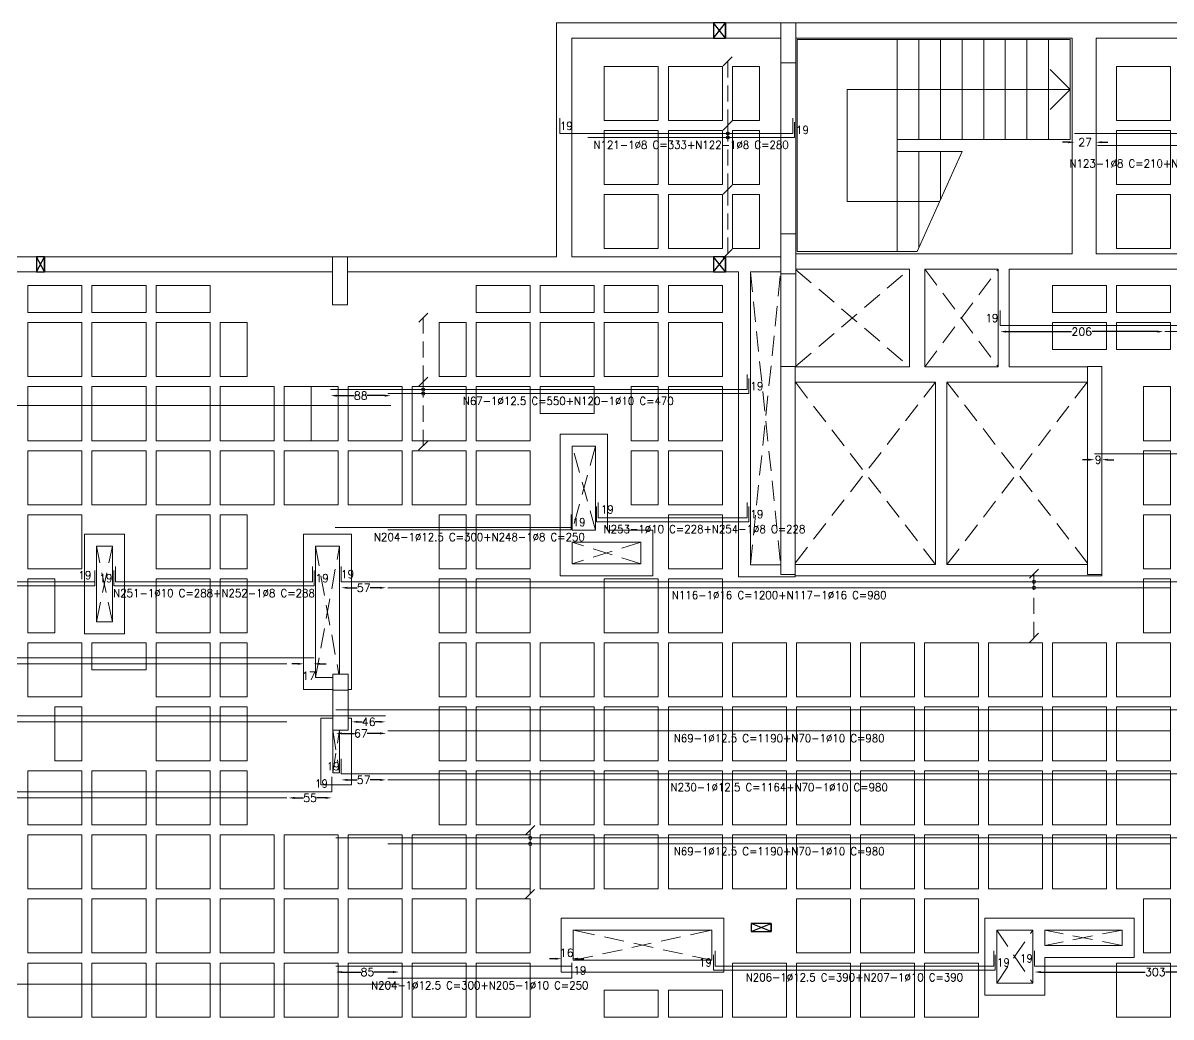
# Model space of a CAD drawing. Header units: millimetres. Extents: x -32 to 332, y -138 to 116.
# Drawn here: x 9.11 to 37.8, y 63.96 to 88.8 of the extents above; entities that cross this region are included whole.
import ezdxf
from ezdxf.enums import TextEntityAlignment as Align

# ---------------------------------------------------------------- set-up
doc = ezdxf.new("R2010")
doc.units = ezdxf.units.MM
doc.linetypes.add('TRAZO_HUECO', pattern=[0.75, 0.5, -0.25])
doc.layers.add('A-COT-01', color=9, linetype='Continuous')
doc.layers.add('FURAÇÃO', color=8, linetype='Continuous')
for name, color, linetype, lineweight in [('ARR_L_I_IG_LINHA', 2, 'Continuous', 0), ('ARR_L_I_IG_MARCA', 2, 'Continuous', 9), ('ARR_L_I_POSICAO', 4, 'Continuous', 9), ('ARR_LONG_INF', 6, 'Continuous', 15), ('ARR_LONG_INF_TXT', 1, 'Continuous', 9), ('LJ_NERV_RETI', 8, 'Continuous', 9), ('LJ_SIMB_ABER', 8, 'Continuous', 0), ('PILAR_CONCRETO', 8, 'Continuous', 0), ('VIG_FACES', 8, 'Continuous', 0)]:
    doc.layers.add(name, color=color, linetype=linetype, lineweight=lineweight)
doc.styles.add('CYPETXT_0.3_romans', font='romans.shx', dxfattribs={"height": 0.2})
doc.styles.add('CYPETXT_romans', font='romans.shx', dxfattribs={"height": 0.2})
doc.dimstyles.new('cype_arrow', dxfattribs={"dimtxt": 0.18, "dimasz": 0.15, "dimexe": 0.075, "dimexo": 0.075, "dimgap": 0, "dimtad": 0, "dimdec": 4, "dimzin": 0, "dimdsep": 46, "dimtxsty": 'CYPETXT_0.3_romans', "dimcen": 0.09, "dimadec": 0, "dimazin": 0, "dimtfac": 1, "dimtdec": 4, "dimtofl": 0, "dimtmove": 2, "dimatfit": 3, "dimfxl": 1, "dimtolj": 1, "dimtzin": 0, "dimarcsym": 0})

# ---------------------------------------------------------------- blocks, each defined once
blk = doc.blocks.new('Forma 2PvtoTipo')
at = {"layer": 'FURAÇÃO', "color": 8}
for points in [[(432.533, 89.5), (432.833, 89.5), (432.833, 89.88), (432.533, 89.88), (432.533, 89.5), (432.833, 89.88), (432.833, 89.5), (432.533, 89.88)], [(415.617, 83.659), (415.817, 83.659), (415.817, 84.039), (415.617, 84.039), (415.617, 83.659), (415.817, 84.039), (415.817, 83.659), (415.617, 84.039)], [(432.533, 83.659), (432.833, 83.659), (432.833, 84.039), (432.533, 84.039), (432.533, 83.659), (432.833, 84.039), (432.833, 83.659), (432.533, 84.039)], [(433.474, 67.18), (433.974, 67.18), (433.974, 67.38), (433.474, 67.38), (433.474, 67.18), (433.974, 67.38), (433.974, 67.18), (433.474, 67.38)]]:
    blk.add_lwpolyline(points, dxfattribs=at)
at = {"layer": 'LJ_NERV_RETI', "color": 8}
for points in [[(431.154, 87.443), (431.154, 88.793), (429.804, 88.793), (429.804, 87.443)], [(432.754, 87.443), (432.754, 88.793), (431.404, 88.793), (431.404, 87.443)], [(433.679, 87.443), (433.679, 88.793), (433.004, 88.793), (433.004, 87.443)], [(443.954, 87.443), (443.954, 88.793), (442.604, 88.793), (442.604, 87.443)], [(431.154, 85.843), (431.154, 87.193), (429.804, 87.193), (429.804, 85.843)], [(432.754, 85.843), (432.754, 87.193), (431.404, 87.193), (431.404, 85.843)], [(433.679, 85.843), (433.679, 87.193), (433.004, 87.193), (433.004, 85.843)], [(443.954, 85.843), (443.954, 87.193), (442.604, 87.193), (442.604, 85.843)], [(431.154, 84.243), (431.154, 85.593), (429.804, 85.593), (429.804, 84.243)], [(432.754, 84.243), (432.754, 85.593), (431.404, 85.593), (431.404, 84.243)], [(433.679, 84.243), (433.679, 85.593), (433.004, 85.593), (433.004, 84.243)], [(443.954, 84.243), (443.954, 85.593), (442.604, 85.593), (442.604, 84.243)], [(416.754, 82.643), (416.754, 83.318), (415.404, 83.318), (415.404, 82.643)], [(418.354, 82.643), (418.354, 83.318), (417.004, 83.318), (417.004, 82.643)], [(419.954, 82.643), (419.954, 83.318), (418.604, 83.318), (418.604, 82.643)], [(427.954, 82.643), (427.954, 83.318), (426.604, 83.318), (426.604, 82.643)], [(429.554, 82.643), (429.554, 83.318), (428.204, 83.318), (428.204, 82.643)], [(431.154, 82.643), (431.154, 83.318), (429.804, 83.318), (429.804, 82.643)], [(432.754, 82.643), (432.754, 83.318), (431.404, 83.318), (431.404, 82.643)], [(442.354, 82.643), (442.354, 83.318), (441.004, 83.318), (441.004, 82.643)], [(443.954, 82.643), (443.954, 83.318), (442.604, 83.318), (442.604, 82.643)], [(416.754, 81.043), (416.754, 82.393), (415.404, 82.393), (415.404, 81.043)], [(418.354, 81.043), (418.354, 82.393), (417.004, 82.393), (417.004, 81.043)], [(419.954, 81.043), (419.954, 82.393), (418.604, 82.393), (418.604, 81.043)], [(420.879, 81.043), (420.879, 82.393), (420.204, 82.393), (420.204, 81.043)], [(426.354, 81.043), (426.354, 82.393), (425.679, 82.393), (425.679, 81.043)], [(427.954, 81.043), (427.954, 82.393), (426.604, 82.393), (426.604, 81.043)], [(429.554, 81.043), (429.554, 82.393), (428.204, 82.393), (428.204, 81.043)], [(431.154, 81.043), (431.154, 82.393), (429.804, 82.393), (429.804, 81.043)], [(432.754, 81.043), (432.754, 82.393), (431.404, 82.393), (431.404, 81.043)], [(442.354, 81.718), (442.354, 82.393), (441.004, 82.393), (441.004, 81.718)], [(443.954, 81.718), (443.954, 82.393), (442.604, 82.393), (442.604, 81.718)], [(416.754, 79.443), (416.754, 80.793), (415.404, 80.793), (415.404, 79.443)], [(418.354, 79.443), (418.354, 80.793), (417.004, 80.793), (417.004, 79.443)], [(419.954, 79.443), (419.954, 80.793), (418.604, 80.793), (418.604, 79.443)], [(421.554, 79.443), (421.554, 80.793), (420.204, 80.793), (420.204, 79.443)], [(423.154, 79.443), (423.154, 80.793), (421.804, 80.793), (421.804, 79.443)], [(422.479, 79.443), (422.479, 80.793), (421.804, 80.793), (421.804, 79.443)], [(424.754, 79.443), (424.754, 80.793), (423.404, 80.793), (423.404, 79.443)], [(426.354, 79.443), (426.354, 80.793), (425.004, 80.793), (425.004, 79.443)], [(427.954, 79.443), (427.954, 80.793), (426.604, 80.793), (426.604, 79.443)], [(429.554, 80.118), (429.554, 80.793), (428.204, 80.793), (428.204, 80.118)], [(431.154, 79.443), (431.154, 80.793), (430.479, 80.793), (430.479, 79.443)], [(432.754, 79.443), (432.754, 80.793), (431.404, 80.793), (431.404, 79.443)], [(443.954, 79.443), (443.954, 80.793), (443.279, 80.793), (443.279, 79.443)], [(416.754, 77.843), (416.754, 79.193), (415.404, 79.193), (415.404, 77.843)], [(418.354, 77.843), (418.354, 79.193), (417.004, 79.193), (417.004, 77.843)], [(419.954, 77.843), (419.954, 79.193), (418.604, 79.193), (418.604, 77.843)], [(421.554, 77.843), (421.554, 79.193), (420.204, 79.193), (420.204, 77.843)], [(423.154, 77.843), (423.154, 79.193), (421.804, 79.193), (421.804, 77.843)], [(424.754, 77.843), (424.754, 79.193), (423.404, 79.193), (423.404, 77.843)], [(426.354, 77.843), (426.354, 79.193), (425.004, 79.193), (425.004, 77.843)], [(427.954, 77.843), (427.954, 79.193), (426.604, 79.193), (426.604, 77.843)], [(431.154, 77.843), (431.154, 79.193), (430.479, 79.193), (430.479, 77.843)], [(432.754, 77.843), (432.754, 79.193), (431.404, 79.193), (431.404, 77.843)], [(443.954, 77.843), (443.954, 79.193), (443.279, 79.193), (443.279, 77.843)], [(416.754, 76.243), (416.754, 77.593), (415.404, 77.593), (415.404, 76.243)], [(419.954, 76.243), (419.954, 77.593), (418.604, 77.593), (418.604, 76.243)], [(420.879, 76.243), (420.879, 77.593), (420.204, 77.593), (420.204, 76.243)], [(426.354, 76.243), (426.354, 77.593), (425.679, 77.593), (425.679, 76.243)], [(427.954, 76.243), (427.954, 77.593), (426.604, 77.593), (426.604, 76.243)], [(432.754, 76.243), (432.754, 77.593), (431.404, 77.593), (431.404, 76.243)], [(443.954, 76.243), (443.954, 77.593), (443.279, 77.593), (443.279, 76.243)], [(416.079, 74.643), (416.079, 75.993), (415.404, 75.993), (415.404, 74.643)], [(419.954, 74.643), (419.954, 75.993), (418.604, 75.993), (418.604, 74.643)], [(420.879, 74.643), (420.879, 75.993), (420.204, 75.993), (420.204, 74.643)], [(426.354, 74.643), (426.354, 75.993), (425.679, 75.993), (425.679, 74.643)], [(427.954, 74.643), (427.954, 75.993), (426.604, 75.993), (426.604, 74.643)], [(431.154, 74.643), (431.154, 75.993), (429.804, 75.993), (429.804, 74.643)], [(432.754, 74.643), (432.754, 75.993), (431.404, 75.993), (431.404, 74.643)], [(443.954, 74.643), (443.954, 75.993), (443.279, 75.993), (443.279, 74.643)], [(416.754, 73.043), (416.754, 74.393), (415.404, 74.393), (415.404, 73.043)], [(418.354, 73.718), (418.354, 74.393), (417.004, 74.393), (417.004, 73.718)], [(419.954, 73.043), (419.954, 74.393), (418.604, 74.393), (418.604, 73.043)], [(420.879, 73.043), (420.879, 74.393), (420.204, 74.393), (420.204, 73.043)], [(426.354, 73.043), (426.354, 74.393), (425.679, 74.393), (425.679, 73.043)], [(427.954, 73.043), (427.954, 74.393), (426.604, 74.393), (426.604, 73.043)], [(429.554, 73.043), (429.554, 74.393), (428.204, 74.393), (428.204, 73.043)], [(431.154, 73.043), (431.154, 74.393), (429.804, 74.393), (429.804, 73.043)], [(432.754, 73.043), (432.754, 74.393), (431.404, 74.393), (431.404, 73.043)], [(434.354, 73.043), (434.354, 74.393), (433.004, 74.393), (433.004, 73.043)], [(435.954, 73.043), (435.954, 74.393), (434.604, 74.393), (434.604, 73.043)], [(437.554, 73.043), (437.554, 74.393), (436.204, 74.393), (436.204, 73.043)], [(439.154, 73.043), (439.154, 74.393), (437.804, 74.393), (437.804, 73.043)], [(440.754, 73.043), (440.754, 74.393), (439.404, 74.393), (439.404, 73.043)], [(442.354, 73.043), (442.354, 74.393), (441.004, 74.393), (441.004, 73.043)], [(443.954, 73.043), (443.954, 74.393), (442.604, 74.393), (442.604, 73.043)], [(416.754, 71.443), (416.754, 72.793), (416.079, 72.793), (416.079, 71.443)], [(419.954, 71.443), (419.954, 72.793), (418.604, 72.793), (418.604, 71.443)], [(420.879, 71.443), (420.879, 72.793), (420.204, 72.793), (420.204, 71.443)], [(426.354, 71.443), (426.354, 72.793), (425.679, 72.793), (425.679, 71.443)], [(427.954, 71.443), (427.954, 72.793), (426.604, 72.793), (426.604, 71.443)], [(429.554, 71.443), (429.554, 72.793), (428.204, 72.793), (428.204, 71.443)], [(431.154, 71.443), (431.154, 72.793), (429.804, 72.793), (429.804, 71.443)], [(432.754, 71.443), (432.754, 72.793), (431.404, 72.793), (431.404, 71.443)], [(434.354, 71.443), (434.354, 72.793), (433.004, 72.793), (433.004, 71.443)], [(435.954, 71.443), (435.954, 72.793), (434.604, 72.793), (434.604, 71.443)], [(437.554, 71.443), (437.554, 72.793), (436.204, 72.793), (436.204, 71.443)], [(439.154, 71.443), (439.154, 72.793), (437.804, 72.793), (437.804, 71.443)], [(440.754, 71.443), (440.754, 72.793), (439.404, 72.793), (439.404, 71.443)], [(442.354, 71.443), (442.354, 72.793), (441.004, 72.793), (441.004, 71.443)], [(443.954, 71.443), (443.954, 72.793), (442.604, 72.793), (442.604, 71.443)], [(416.754, 69.843), (416.754, 71.193), (415.404, 71.193), (415.404, 69.843)], [(418.354, 69.843), (418.354, 71.193), (417.004, 71.193), (417.004, 69.843)], [(419.954, 69.843), (419.954, 71.193), (418.604, 71.193), (418.604, 69.843)], [(420.879, 69.843), (420.879, 71.193), (420.204, 71.193), (420.204, 69.843)], [(426.354, 69.843), (426.354, 71.193), (425.679, 71.193), (425.679, 69.843)], [(427.954, 69.843), (427.954, 71.193), (426.604, 71.193), (426.604, 69.843)], [(429.554, 69.843), (429.554, 71.193), (428.204, 71.193), (428.204, 69.843)], [(431.154, 69.843), (431.154, 71.193), (429.804, 71.193), (429.804, 69.843)], [(432.754, 69.843), (432.754, 71.193), (431.404, 71.193), (431.404, 69.843)], [(434.354, 69.843), (434.354, 71.193), (433.004, 71.193), (433.004, 69.843)], [(435.954, 69.843), (435.954, 71.193), (434.604, 71.193), (434.604, 69.843)], [(437.554, 69.843), (437.554, 71.193), (436.204, 71.193), (436.204, 69.843)], [(439.154, 69.843), (439.154, 71.193), (437.804, 71.193), (437.804, 69.843)], [(440.754, 69.843), (440.754, 71.193), (439.404, 71.193), (439.404, 69.843)], [(442.354, 69.843), (442.354, 71.193), (441.004, 71.193), (441.004, 69.843)], [(443.954, 69.843), (443.954, 71.193), (442.604, 71.193), (442.604, 69.843)], [(416.754, 68.243), (416.754, 69.593), (415.404, 69.593), (415.404, 68.243)], [(418.354, 68.243), (418.354, 69.593), (417.004, 69.593), (417.004, 68.243)], [(419.954, 68.243), (419.954, 69.593), (418.604, 69.593), (418.604, 68.243)], [(421.554, 68.243), (421.554, 69.593), (420.204, 69.593), (420.204, 68.243)], [(423.154, 68.243), (423.154, 69.593), (421.804, 69.593), (421.804, 68.243)], [(424.754, 68.243), (424.754, 69.593), (423.404, 69.593), (423.404, 68.243)], [(426.354, 68.243), (426.354, 69.593), (425.004, 69.593), (425.004, 68.243)], [(427.954, 68.243), (427.954, 69.593), (426.604, 69.593), (426.604, 68.243)], [(429.554, 68.243), (429.554, 69.593), (428.204, 69.593), (428.204, 68.243)], [(431.154, 68.243), (431.154, 69.593), (429.804, 69.593), (429.804, 68.243)], [(432.754, 68.243), (432.754, 69.593), (431.404, 69.593), (431.404, 68.243)], [(434.354, 68.243), (434.354, 69.593), (433.004, 69.593), (433.004, 68.243)], [(435.954, 68.243), (435.954, 69.593), (434.604, 69.593), (434.604, 68.243)], [(437.554, 68.243), (437.554, 69.593), (436.204, 69.593), (436.204, 68.243)], [(439.154, 68.243), (439.154, 69.593), (437.804, 69.593), (437.804, 68.243)], [(440.754, 68.243), (440.754, 69.593), (439.404, 69.593), (439.404, 68.243)], [(442.354, 68.243), (442.354, 69.593), (441.004, 69.593), (441.004, 68.243)], [(443.954, 68.243), (443.954, 69.593), (442.604, 69.593), (442.604, 68.243)], [(416.754, 66.643), (416.754, 67.993), (415.404, 67.993), (415.404, 66.643)], [(418.354, 66.643), (418.354, 67.993), (417.004, 67.993), (417.004, 66.643)], [(419.954, 66.643), (419.954, 67.993), (418.604, 67.993), (418.604, 66.643)], [(421.554, 66.643), (421.554, 67.993), (420.204, 67.993), (420.204, 66.643)], [(423.154, 66.643), (423.154, 67.993), (421.804, 67.993), (421.804, 66.643)], [(424.754, 66.643), (424.754, 67.993), (423.404, 67.993), (423.404, 66.643)], [(426.354, 66.643), (426.354, 67.993), (425.004, 67.993), (425.004, 66.643)], [(427.954, 66.643), (427.954, 67.993), (426.604, 67.993), (426.604, 66.643)], [(435.954, 66.643), (435.954, 67.993), (434.604, 67.993), (434.604, 66.643)], [(437.554, 66.643), (437.554, 67.993), (436.204, 67.993), (436.204, 66.643)], [(439.154, 66.643), (439.154, 67.993), (437.804, 67.993), (437.804, 66.643)], [(443.954, 66.643), (443.954, 67.993), (443.279, 67.993), (443.279, 66.643)], [(416.754, 65.043), (416.754, 66.393), (415.404, 66.393), (415.404, 65.043)], [(418.354, 65.043), (418.354, 66.393), (417.004, 66.393), (417.004, 65.043)], [(419.954, 65.043), (419.954, 66.393), (418.604, 66.393), (418.604, 65.043)], [(421.554, 65.043), (421.554, 66.393), (420.204, 66.393), (420.204, 65.043)], [(423.154, 65.043), (423.154, 66.393), (421.804, 66.393), (421.804, 65.043)], [(424.754, 65.043), (424.754, 66.393), (423.404, 66.393), (423.404, 65.043)], [(426.354, 65.043), (426.354, 66.393), (425.004, 66.393), (425.004, 65.043)], [(427.954, 65.043), (427.954, 66.393), (426.604, 66.393), (426.604, 65.043)], [(434.354, 65.043), (434.354, 66.393), (433.004, 66.393), (433.004, 65.043)], [(435.954, 65.043), (435.954, 66.393), (434.604, 66.393), (434.604, 65.043)], [(437.554, 65.043), (437.554, 66.393), (436.204, 66.393), (436.204, 65.043)], [(439.154, 65.043), (439.154, 66.393), (437.804, 66.393), (437.804, 65.043)], [(443.954, 65.043), (443.954, 66.393), (442.604, 66.393), (442.604, 65.043)], [(431.154, 65.043), (431.154, 65.718), (429.804, 65.718), (429.804, 65.043)], [(432.754, 65.043), (432.754, 65.718), (431.404, 65.718), (431.404, 65.043)]]:
    blk.add_lwpolyline(points, close=True, dxfattribs=at)
at = {"layer": 'LJ_SIMB_ABER', "color": 8, "linetype": 'TRAZO_HUECO'}
for p, q in [((433.453, 76.34), (434.213, 83.659)), ((433.453, 83.659), (434.213, 76.34)), ((434.593, 81.307), (437.433, 83.73)), ((434.593, 83.713), (437.433, 81.289)), ((437.813, 81.289), (439.643, 83.73)), ((437.813, 83.73), (439.643, 81.289)), ((434.573, 81.289), (434.583, 81.298)), ((438.083, 76.346), (434.573, 80.909)), ((434.573, 76.386), (438.083, 80.909)), ((441.873, 76.386), (438.363, 80.909)), ((438.363, 76.346), (441.873, 80.909)), ((429.58, 79.305), (429.005, 77.205)), ((429.58, 77.205), (429.005, 79.305)), ((430.72, 76.905), (429.005, 76.37)), ((430.72, 76.37), (429.005, 76.905)), ((417.513, 74.92), (417.113, 76.805)), ((417.113, 74.92), (417.513, 76.805)), ((422.588, 73.525), (423.188, 76.805)), ((422.588, 76.805), (423.173, 73.61)), ((423.024, 71.145), (423.188, 72.21)), ((423.024, 72.21), (423.188, 71.145)), ((432.494, 66.46), (429.025, 67.216)), ((429.025, 66.46), (432.494, 67.216)), ((439.609, 65.891), (440.509, 67.216)), ((439.609, 67.216), (440.509, 65.891)), ((442.739, 67.216), (440.809, 66.831)), ((442.739, 66.831), (440.809, 67.216))]:
    blk.add_line(p, q, dxfattribs=at)
at = {"layer": 'PILAR_CONCRETO', "color": 8}
for points in [[(434.213, 88.88), (434.593, 88.88), (434.593, 89.88), (434.213, 89.88), (434.213, 88.88)], [(434.213, 88.88), (434.593, 88.88), (434.593, 89.88), (434.213, 89.88), (434.213, 88.88)], [(434.213, 83.61), (434.593, 83.61), (434.593, 84.61), (434.213, 84.61), (434.213, 83.61)], [(434.213, 83.61), (434.593, 83.61), (434.593, 84.61), (434.213, 84.61), (434.213, 83.61)], [(423.011, 82.839), (423.391, 82.839), (423.391, 84.039), (423.011, 84.039), (423.011, 82.839)], [(423.011, 82.839), (423.391, 82.839), (423.391, 84.039), (423.011, 84.039), (423.011, 82.839)], [(434.573, 76.1), (434.573, 81.3), (434.213, 81.3), (434.213, 76.1), (434.573, 76.1)], [(442.233, 76.1), (442.233, 81.3), (441.873, 81.3), (441.873, 76.1), (442.233, 76.1)], [(423.023, 72.21), (423.403, 72.21), (423.403, 73.61), (423.023, 73.61), (423.023, 72.21)], [(423.023, 72.21), (423.403, 72.21), (423.403, 73.21), (423.023, 73.21), (423.023, 72.21)]]:
    blk.add_lwpolyline(points, close=True, dxfattribs=at)
at = {"layer": 'VIG_FACES', "color": 8}
for p, q in [((434.213, 89.88), (428.613, 89.88)), ((428.613, 89.88), (428.613, 84.039)), ((445.413, 89.88), (434.593, 89.88)), ((434.213, 89.5), (428.993, 89.5)), ((428.993, 89.5), (428.993, 84.039)), ((441.493, 89.5), (434.593, 89.5)), ((441.493, 89.5), (441.493, 84.11)), ((445.413, 89.5), (442.093, 89.5)), ((442.093, 89.5), (442.093, 84.11)), ((434.213, 84.61), (434.213, 88.88)), ((434.593, 84.61), (434.593, 88.88)), ((435.873, 85.42), (435.873, 88.22)), ((435.873, 88.22), (437.123, 88.22)), ((437.123, 88.22), (440.883, 88.22)), ((440.883, 88.22), (441.443, 88.22)), ((437.623, 84.17), (438.743, 86.67)), ((438.203, 86.67), (437.663, 86.67)), ((437.663, 86.67), (437.663, 84.259)), ((438.203, 85.464), (438.203, 86.67)), ((437.123, 85.42), (435.873, 85.42)), ((438.183, 85.42), (437.123, 85.42)), ((441.493, 84.11), (434.593, 84.11)), ((445.413, 84.11), (442.093, 84.11)), ((423.011, 84.039), (412.193, 84.039)), ((428.613, 84.039), (423.391, 84.039)), ((434.213, 84.039), (428.993, 84.039)), ((420.878, 83.659), (414.48, 83.659)), ((423.011, 83.659), (420.88, 83.659)), ((425.678, 83.659), (423.391, 83.659)), ((433.153, 83.659), (425.68, 83.659)), ((433.153, 76.04), (433.153, 83.659)), ((434.213, 83.659), (433.453, 83.659)), ((433.453, 76.34), (433.453, 83.659)), ((434.213, 81.3), (434.213, 83.61)), ((437.433, 83.73), (434.593, 83.73)), ((434.593, 81.298), (434.593, 83.61)), ((437.433, 83.73), (437.433, 81.289)), ((439.643, 83.73), (437.813, 83.73)), ((437.813, 83.73), (437.813, 81.289)), ((439.643, 83.73), (439.643, 81.289)), ((445.413, 83.73), (439.923, 83.73)), ((439.923, 83.73), (439.923, 81.289)), ((434.593, 81.298), (434.573, 81.298)), ((434.573, 81.289), (437.433, 81.289)), ((437.813, 81.289), (439.643, 81.289)), ((439.923, 81.289), (441.873, 81.289)), ((434.573, 80.909), (438.083, 80.909)), ((438.083, 76.346), (438.083, 80.909)), ((438.363, 80.909), (441.873, 80.909)), ((438.363, 76.346), (438.363, 80.909)), ((428.705, 76.07), (428.705, 79.605)), ((428.705, 79.605), (429.88, 79.605)), ((429.88, 79.605), (429.88, 77.205)), ((429.005, 77.205), (429.005, 79.305)), ((429.005, 79.305), (429.58, 79.305)), ((429.58, 79.305), (429.58, 77.205)), ((429.005, 77.205), (429.58, 77.205)), ((429.88, 77.205), (431.02, 77.205)), ((431.02, 77.205), (431.02, 76.07)), ((416.813, 77.105), (417.813, 77.105)), ((416.813, 74.62), (416.813, 77.105)), ((417.813, 77.105), (417.813, 74.62)), ((422.288, 77.105), (423.488, 77.105)), ((422.288, 76.244), (422.288, 77.105)), ((423.488, 77.105), (423.488, 76.244)), ((429.005, 76.37), (429.005, 76.905)), ((429.005, 76.905), (430.72, 76.905)), ((430.72, 76.905), (430.72, 76.37)), ((417.113, 76.805), (417.513, 76.805)), ((417.113, 74.92), (417.113, 76.805)), ((417.513, 76.805), (417.513, 74.92)), ((422.588, 76.805), (423.188, 76.805)), ((422.588, 73.525), (422.588, 76.805)), ((423.188, 76.805), (423.188, 73.61)), ((430.72, 76.37), (429.005, 76.37)), ((434.213, 76.34), (433.453, 76.34)), ((438.083, 76.346), (434.573, 76.346)), ((441.873, 76.346), (438.363, 76.346)), ((422.288, 73.225), (422.288, 76.242)), ((423.488, 76.242), (423.488, 73.225)), ((431.02, 76.07), (428.705, 76.07)), ((434.573, 76.04), (433.153, 76.04)), ((434.573, 76.04), (434.573, 76.1)), ((442.233, 76.066), (434.573, 76.066)), ((442.233, 76.1), (442.233, 76.066)), ((417.513, 74.92), (417.113, 74.92)), ((417.813, 74.62), (416.813, 74.62)), ((423.023, 73.525), (422.588, 73.525)), ((423.023, 73.225), (422.288, 73.225)), ((423.488, 73.225), (423.403, 73.225)), ((422.723, 72.51), (422.723, 70.845)), ((423.023, 72.51), (422.723, 72.51)), ((423.488, 72.51), (423.403, 72.51)), ((423.488, 72.51), (423.488, 70.845)), ((423.023, 72.21), (423.023, 71.145)), ((423.188, 72.21), (423.188, 71.145)), ((423.188, 71.145), (423.023, 71.145)), ((423.488, 70.845), (422.723, 70.845)), ((428.725, 67.516), (432.794, 67.516)), ((428.725, 66.16), (428.725, 67.516)), ((432.794, 67.516), (432.794, 66.16)), ((439.309, 67.516), (443.039, 67.516)), ((439.309, 65.591), (439.309, 67.516)), ((443.039, 67.516), (443.039, 66.531)), ((429.025, 67.216), (432.494, 67.216)), ((429.025, 66.46), (429.025, 67.216)), ((432.494, 67.216), (432.494, 66.46)), ((439.609, 67.216), (440.509, 67.216)), ((439.609, 65.891), (439.609, 67.216)), ((440.509, 67.216), (440.509, 66.681)), ((440.809, 67.216), (442.739, 67.216)), ((440.809, 67.216), (440.809, 66.831)), ((442.739, 67.216), (442.739, 66.831)), ((440.509, 66.681), (440.509, 65.891)), ((442.739, 66.831), (440.809, 66.831)), ((432.494, 66.46), (429.025, 66.46)), ((443.039, 66.531), (440.809, 66.531)), ((440.809, 66.531), (440.809, 65.591)), ((432.794, 66.16), (428.725, 66.16)), ((440.509, 65.891), (439.609, 65.891)), ((440.809, 65.591), (439.309, 65.591))]:
    blk.add_line(p, q, dxfattribs=at)
for points in [[(437.123, 84.17), (434.623, 84.17), (434.623, 89.47), (437.123, 89.47), (437.123, 86.97), (437.123, 86.67), (437.123, 84.17)], [(437.123, 89.47), (437.663, 89.47), (437.663, 86.97), (437.123, 86.97), (437.123, 89.47)], [(437.663, 89.47), (438.203, 89.47), (438.203, 86.97), (437.663, 86.97), (437.663, 89.47)], [(438.203, 89.47), (438.743, 89.47), (438.743, 86.97), (438.203, 86.97), (438.203, 89.47)], [(438.743, 89.47), (439.283, 89.47), (439.283, 86.97), (438.743, 86.97), (438.743, 89.47)], [(439.283, 89.47), (439.823, 89.47), (439.823, 86.97), (439.283, 86.97), (439.283, 89.47)], [(439.823, 89.47), (440.363, 89.47), (440.363, 86.97), (439.823, 86.97), (439.823, 89.47)], [(440.363, 89.47), (440.903, 89.47), (440.903, 86.97), (440.363, 86.97), (440.363, 89.47)], [(440.903, 89.47), (441.443, 89.47), (441.443, 86.97), (440.903, 86.97), (440.903, 89.47)]]:
    blk.add_lwpolyline(points, close=True, dxfattribs=at)
for points in [[(440.943, 87.72), (441.443, 88.22), (440.943, 88.72)], [(437.663, 86.67), (437.123, 86.67), (437.123, 84.17), (437.123, 84.17)], [(438.743, 86.67), (438.203, 86.67)], [(437.123, 84.17), (437.623, 84.17)]]:
    blk.add_lwpolyline(points, dxfattribs=at)
blk = doc.blocks.new('*D222')
at = {"layer": 'ARR_L_I_POSICAO', "color": 0, "lineweight": -2, "transparency": 16777216}
for p, q in [((17.077, 65.089), (17.556, 65.089)), ((18.359, 65.089), (17.88, 65.089))]:
    blk.add_line(p, q, dxfattribs=at)
at = {"layer": 'ARR_L_I_POSICAO', "color": 0, "transparency": 16777216}
for points in [[(17.077, 65.114), (17.077, 65.064), (16.927, 65.089)], [(18.359, 65.114), (18.359, 65.064), (18.509, 65.089)]]:
    blk.add_solid(points, dxfattribs=at)
at = {"layer": 'DEFPOINTS', "color": 0, "transparency": 16777216}
for p in [(16.927, 65.089), (18.509, 65.089), (18.509, 65.089)]:
    blk.add_point(p, dxfattribs=at)
at = {"layer": 'ARR_L_I_POSICAO', "color": 0, "transparency": 16777216, "insert": (17.718, 65.089), "char_height": 0.2, "attachment_point": 5, "style": 'CYPETXT_0.3_romans'}
blk.add_mtext('\\A1;85', dxfattribs=at)
blk = doc.blocks.new('*D227')
at = {"layer": 'ARR_L_I_POSICAO', "color": 0, "lineweight": -2, "transparency": 16777216}
for p, q in [((16.949, 79.489), (17.388, 79.489)), ((18.151, 79.489), (17.712, 79.489))]:
    blk.add_line(p, q, dxfattribs=at)
at = {"layer": 'ARR_L_I_POSICAO', "color": 0, "transparency": 16777216}
for points in [[(16.949, 79.514), (16.949, 79.464), (16.799, 79.489)], [(18.151, 79.514), (18.151, 79.464), (18.301, 79.489)]]:
    blk.add_solid(points, dxfattribs=at)
at = {"layer": 'DEFPOINTS', "color": 0, "transparency": 16777216}
for p in [(16.799, 79.489), (18.301, 79.489), (18.301, 79.489)]:
    blk.add_point(p, dxfattribs=at)
at = {"layer": 'ARR_L_I_POSICAO', "color": 0, "transparency": 16777216, "insert": (17.55, 79.489), "char_height": 0.2, "attachment_point": 5, "style": 'CYPETXT_0.3_romans'}
blk.add_mtext('\\A1;88', dxfattribs=at)
blk = doc.blocks.new('*D237')
at = {"layer": 'ARR_L_I_POSICAO', "color": 0, "lineweight": -2, "transparency": 16777216}
for p, q in [((35.733, 77.889), (35.583, 77.889)), ((36.215, 77.889), (36.365, 77.889))]:
    blk.add_line(p, q, dxfattribs=at)
at = {"layer": 'ARR_L_I_POSICAO', "color": 0, "transparency": 16777216}
for points in [[(35.733, 77.914), (35.733, 77.864), (35.883, 77.889)], [(36.215, 77.914), (36.215, 77.864), (36.065, 77.889)]]:
    blk.add_solid(points, dxfattribs=at)
at = {"layer": 'DEFPOINTS', "color": 0, "transparency": 16777216}
for p in [(35.883, 77.889), (36.065, 77.889), (36.065, 77.889)]:
    blk.add_point(p, dxfattribs=at)
at = {"layer": 'ARR_L_I_POSICAO', "color": 0, "transparency": 16777216, "insert": (35.974, 77.889), "char_height": 0.2, "attachment_point": 5, "rotation": 0.0007, "style": 'CYPETXT_0.3_romans'}
blk.add_mtext('\\A1;9', dxfattribs=at)
blk = doc.blocks.new('*D72')
at = {"layer": 'ARR_L_I_POSICAO', "color": 0, "lineweight": -2, "transparency": 16777216}
for p, q in [((17.215, 74.689), (17.463, 74.689)), ((18.035, 74.689), (17.787, 74.689))]:
    blk.add_line(p, q, dxfattribs=at)
at = {"layer": 'ARR_L_I_POSICAO', "color": 0, "transparency": 16777216}
for points in [[(17.215, 74.714), (17.215, 74.664), (17.065, 74.689)], [(18.035, 74.714), (18.035, 74.664), (18.185, 74.689)]]:
    blk.add_solid(points, dxfattribs=at)
at = {"layer": 'DEFPOINTS', "color": 0, "transparency": 16777216}
for p in [(17.065, 74.689), (18.185, 74.689), (18.185, 74.689)]:
    blk.add_point(p, dxfattribs=at)
at = {"layer": 'ARR_L_I_POSICAO', "color": 0, "transparency": 16777216, "insert": (17.625, 74.689), "char_height": 0.2, "attachment_point": 5, "style": 'CYPETXT_0.3_romans'}
blk.add_mtext('\\A1;57', dxfattribs=at)
blk = doc.blocks.new('*D78')
at = {"layer": 'ARR_L_I_POSICAO', "color": 0, "lineweight": -2, "transparency": 16777216}
for p, q in [((35.234, 85.82), (35.084, 85.82)), ((36.066, 85.82), (36.216, 85.82))]:
    blk.add_line(p, q, dxfattribs=at)
at = {"layer": 'ARR_L_I_POSICAO', "color": 0, "transparency": 16777216}
for points in [[(35.234, 85.845), (35.234, 85.795), (35.384, 85.82)], [(36.066, 85.845), (36.066, 85.795), (35.916, 85.82)]]:
    blk.add_solid(points, dxfattribs=at)
at = {"layer": 'DEFPOINTS', "color": 0, "transparency": 16777216}
for p in [(35.384, 85.82), (35.916, 85.82), (35.916, 85.82)]:
    blk.add_point(p, dxfattribs=at)
at = {"layer": 'ARR_L_I_POSICAO', "color": 0, "transparency": 16777216, "insert": (35.65, 85.82), "char_height": 0.2, "attachment_point": 5, "style": 'CYPETXT_0.3_romans'}
blk.add_mtext('\\A1;27', dxfattribs=at)
blk = doc.blocks.new('*D128')
at = {"layer": 'ARR_L_I_POSICAO', "color": 0, "lineweight": -2, "transparency": 16777216}
for p, q in [((22.415, 65.421), (22.265, 65.421)), ((22.975, 65.421), (23.125, 65.421))]:
    blk.add_line(p, q, dxfattribs=at)
at = {"layer": 'ARR_L_I_POSICAO', "color": 0, "transparency": 16777216}
for points in [[(22.415, 65.446), (22.415, 65.396), (22.565, 65.421)], [(22.975, 65.446), (22.975, 65.396), (22.825, 65.421)]]:
    blk.add_solid(points, dxfattribs=at)
at = {"layer": 'DEFPOINTS', "color": 0, "transparency": 16777216}
for p in [(22.565, 65.421), (22.825, 65.421), (22.825, 65.421)]:
    blk.add_point(p, dxfattribs=at)
at = {"layer": 'ARR_L_I_POSICAO', "color": 0, "transparency": 16777216, "insert": (22.695, 65.571), "char_height": 0.2, "attachment_point": 5, "rotation": 359.9988, "style": 'CYPETXT_0.3_romans'}
blk.add_mtext('\\A1;16', dxfattribs=at)
blk = doc.blocks.new('*D129')
at = {"layer": 'ARR_L_I_POSICAO', "color": 0, "lineweight": -2, "transparency": 16777216}
for p, q in [((34.535, 65.089), (37.147, 65.089)), ((40.272, 65.089), (37.661, 65.089))]:
    blk.add_line(p, q, dxfattribs=at)
at = {"layer": 'ARR_L_I_POSICAO', "color": 0, "transparency": 16777216}
for points in [[(34.535, 65.114), (34.535, 65.064), (34.385, 65.089)], [(40.272, 65.114), (40.272, 65.064), (40.422, 65.089)]]:
    blk.add_solid(points, dxfattribs=at)
at = {"layer": 'DEFPOINTS', "color": 0, "transparency": 16777216}
for p in [(34.385, 65.089), (40.422, 65.089), (40.422, 65.089)]:
    blk.add_point(p, dxfattribs=at)
at = {"layer": 'ARR_L_I_POSICAO', "color": 0, "transparency": 16777216, "insert": (37.404, 65.089), "char_height": 0.2, "attachment_point": 5, "style": 'CYPETXT_0.3_romans'}
blk.add_mtext('\\A1;303', dxfattribs=at)
blk = doc.blocks.new('*D138')
at = {"layer": 'ARR_L_I_POSICAO', "color": 0, "lineweight": -2, "transparency": 16777216}
for p, q in [((15.898, 69.439), (16.124, 69.439)), ((16.675, 69.439), (16.448, 69.439))]:
    blk.add_line(p, q, dxfattribs=at)
at = {"layer": 'ARR_L_I_POSICAO', "color": 0, "transparency": 16777216}
for points in [[(15.898, 69.464), (15.898, 69.414), (15.748, 69.439)], [(16.675, 69.464), (16.675, 69.414), (16.825, 69.439)]]:
    blk.add_solid(points, dxfattribs=at)
at = {"layer": 'DEFPOINTS', "color": 0, "transparency": 16777216}
for p in [(15.748, 69.439), (16.825, 69.439), (16.825, 69.439)]:
    blk.add_point(p, dxfattribs=at)
at = {"layer": 'ARR_L_I_POSICAO', "color": 0, "transparency": 16777216, "insert": (16.286, 69.439), "char_height": 0.2, "attachment_point": 5, "style": 'CYPETXT_0.3_romans'}
blk.add_mtext('\\A1;55', dxfattribs=at)
blk = doc.blocks.new('*D139')
at = {"layer": 'ARR_L_I_POSICAO', "color": 0, "lineweight": -2, "transparency": 16777216}
for p, q in [((17.215, 69.889), (17.463, 69.889)), ((18.034, 69.889), (17.786, 69.889))]:
    blk.add_line(p, q, dxfattribs=at)
at = {"layer": 'ARR_L_I_POSICAO', "color": 0, "transparency": 16777216}
for points in [[(17.215, 69.914), (17.215, 69.864), (17.065, 69.889)], [(18.034, 69.914), (18.034, 69.864), (18.184, 69.889)]]:
    blk.add_solid(points, dxfattribs=at)
at = {"layer": 'DEFPOINTS', "color": 0, "transparency": 16777216}
for p in [(17.065, 69.889), (18.184, 69.889), (18.184, 69.889)]:
    blk.add_point(p, dxfattribs=at)
at = {"layer": 'ARR_L_I_POSICAO', "color": 0, "transparency": 16777216, "insert": (17.624, 69.889), "char_height": 0.2, "attachment_point": 5, "style": 'CYPETXT_0.3_romans'}
blk.add_mtext('\\A1;57', dxfattribs=at)
blk = doc.blocks.new('*D148')
at = {"layer": 'ARR_L_I_POSICAO', "color": 0, "lineweight": -2, "transparency": 16777216}
for p, q in [((17.475, 71.339), (17.586, 71.339)), ((18.02, 71.339), (17.909, 71.339))]:
    blk.add_line(p, q, dxfattribs=at)
at = {"layer": 'ARR_L_I_POSICAO', "color": 0, "transparency": 16777216}
for points in [[(17.475, 71.364), (17.475, 71.314), (17.325, 71.339)], [(18.02, 71.364), (18.02, 71.314), (18.17, 71.339)]]:
    blk.add_solid(points, dxfattribs=at)
at = {"layer": 'DEFPOINTS', "color": 0, "transparency": 16777216}
for p in [(17.325, 71.339), (18.17, 71.339), (18.17, 71.339)]:
    blk.add_point(p, dxfattribs=at)
at = {"layer": 'ARR_L_I_POSICAO', "color": 0, "transparency": 16777216, "insert": (17.748, 71.339), "char_height": 0.2, "attachment_point": 5, "rotation": 0.0003, "style": 'CYPETXT_0.3_romans'}
blk.add_mtext('\\A1;46', dxfattribs=at)
blk = doc.blocks.new('*D151')
at = {"layer": 'ARR_L_I_POSICAO', "color": 0, "lineweight": -2, "transparency": 16777216}
for p, q in [((17.077, 71.052), (17.398, 71.052)), ((18.034, 71.052), (17.713, 71.052))]:
    blk.add_line(p, q, dxfattribs=at)
at = {"layer": 'ARR_L_I_POSICAO', "color": 0, "transparency": 16777216}
for points in [[(17.077, 71.077), (17.077, 71.027), (16.927, 71.052)], [(18.034, 71.077), (18.034, 71.027), (18.184, 71.052)]]:
    blk.add_solid(points, dxfattribs=at)
at = {"layer": 'DEFPOINTS', "color": 0, "transparency": 16777216}
for p in [(16.927, 71.052), (18.184, 71.052), (18.184, 71.052)]:
    blk.add_point(p, dxfattribs=at)
at = {"layer": 'ARR_L_I_POSICAO', "color": 0, "transparency": 16777216, "insert": (17.555, 71.052), "char_height": 0.2, "attachment_point": 5, "style": 'CYPETXT_0.3_romans'}
blk.add_mtext('\\A1;67', dxfattribs=at)
blk = doc.blocks.new('*D145')
at = {"layer": 'ARR_L_I_POSICAO', "color": 0, "lineweight": -2, "transparency": 16777216}
for p, q in [((15.975, 72.789), (15.825, 72.789)), ((16.535, 72.789), (16.685, 72.789))]:
    blk.add_line(p, q, dxfattribs=at)
at = {"layer": 'ARR_L_I_POSICAO', "color": 0, "transparency": 16777216}
for points in [[(15.975, 72.814), (15.975, 72.764), (16.125, 72.789)], [(16.535, 72.814), (16.535, 72.764), (16.385, 72.789)]]:
    blk.add_solid(points, dxfattribs=at)
at = {"layer": 'DEFPOINTS', "color": 0, "transparency": 16777216}
for p in [(16.125, 72.789), (16.385, 72.789), (16.385, 72.789)]:
    blk.add_point(p, dxfattribs=at)
at = {"layer": 'ARR_L_I_POSICAO', "color": 0, "transparency": 16777216, "insert": (16.255, 72.489), "char_height": 0.2, "attachment_point": 5, "rotation": 359.9988, "style": 'CYPETXT_0.3_romans'}
blk.add_mtext('\\A1;17', dxfattribs=at)
blk = doc.blocks.new('*D154')
at = {"layer": 'ARR_L_I_POSICAO', "color": 0, "lineweight": -2, "transparency": 16777216}
for p, q in [((33.675, 81.089), (35.308, 81.089)), ((37.455, 81.089), (35.822, 81.089))]:
    blk.add_line(p, q, dxfattribs=at)
at = {"layer": 'ARR_L_I_POSICAO', "color": 0, "transparency": 16777216}
for points in [[(33.675, 81.114), (33.675, 81.064), (33.525, 81.089)], [(37.455, 81.114), (37.455, 81.064), (37.605, 81.089)]]:
    blk.add_solid(points, dxfattribs=at)
at = {"layer": 'DEFPOINTS', "color": 0, "transparency": 16777216}
for p in [(33.525, 81.089), (37.605, 81.089), (37.605, 81.089)]:
    blk.add_point(p, dxfattribs=at)
at = {"layer": 'ARR_L_I_POSICAO', "color": 0, "transparency": 16777216, "insert": (35.565, 81.089), "char_height": 0.2, "attachment_point": 5, "style": 'CYPETXT_0.3_romans'}
blk.add_mtext('\\A1;206', dxfattribs=at)

msp = doc.modelspace()

# ---------------------------------------------------------------- linework, layer by layer
at = {"layer": 'ARR_L_I_IG_LINHA'}
for p, q in [((26.72008, 87.43912), (26.72008, 87.83912)), ((26.72008, 86.83912), (26.72008, 87.23912)), ((26.72008, 85.83912), (26.72008, 86.63912)), ((26.72008, 85.23912), (26.72008, 85.63912)), ((26.72008, 84.23912), (26.72008, 85.03912)), ((26.72008, 83.63912), (26.72008, 84.03912)), ((26.72008, 83.03912), (26.72008, 83.43912)), ((19.11177, 81.03911), (19.11189, 81.43911)), ((19.11158, 80.43911), (19.11171, 80.83911)), ((19.11127, 79.43911), (19.11152, 80.23911)), ((19.11108, 78.83911), (19.1112, 79.23911)), ((19.11089, 78.23911), (19.11101, 78.63911)), ((34.37175, 74.63911), (34.37175, 75.03912)), ((34.37175, 74.03911), (34.37175, 74.43911)), ((34.37175, 73.43911), (34.37175, 73.83911)), ((21.78507, 68.23912), (21.78632, 68.63912)), ((21.7832, 67.63912), (21.78445, 68.03912)), ((21.78133, 67.03912), (21.78258, 67.43912))]:
    msp.add_line(p, q, dxfattribs=at)
for centre in [(26.72008, 86.03911), (26.72008, 85.93911), (19.1113, 79.53912), (19.11133, 79.63912), (34.37175, 74.83912), (34.37175, 74.68912), (21.78523, 68.28912), (21.7857, 68.43912)]:
    msp.add_circle(centre, 0.04, dxfattribs=at)
at = {"layer": 'ARR_L_I_IG_MARCA'}
for p, q in [((26.83322, 87.95226), (26.60694, 87.72598)), ((26.83322, 86.35225), (26.60694, 86.12598)), ((26.83322, 84.75224), (26.60694, 84.52597)), ((26.83322, 83.15225), (26.60694, 82.92598)), ((19.22507, 81.55221), (18.99872, 81.32601)), ((19.22456, 79.95222), (18.99822, 79.72602)), ((19.22406, 78.35221), (18.99771, 78.12601)), ((34.48489, 75.15225), (34.25862, 74.92598)), ((34.48489, 73.55225), (34.25862, 73.32597)), ((21.89981, 68.75191), (21.67283, 68.52634)), ((21.89482, 67.1519), (21.66784, 66.92633))]:
    msp.add_line(p, q, dxfattribs=at)
at = {"layer": 'ARR_LONG_INF'}
for points in [[(22.52509, 86.41911), (22.52509, 86.03911), (28.34508, 86.03911), (28.34508, 86.41911)], [(23.22508, 85.93911), (28.38508, 85.93911), (28.38508, 86.31911)], [(35.3842, 86.03911), (39.52421, 86.03911)], [(35.95643, 85.73911), (39.43644, 85.73911)], [(33.52508, 81.61911), (33.52508, 81.23911), (51.02508, 81.23911)], [(37.64508, 81.08911), (48.84509, 81.08911)], [(16.79909, 79.63912), (27.20508, 79.63912), (27.20508, 80.01912)], [(18.22609, 79.53912), (27.24508, 79.53912), (27.24508, 79.91912)], [(-5.56291, 79.23912), (18.30108, 79.23912)], [(-3.47229, 79.23912), (15.70772, 79.23912)], [(35.88308, 78.03911), (51.86308, 78.03911)], [(23.44508, 76.71912), (23.44508, 76.33912), (27.24508, 76.33912), (27.24508, 76.71912)], [(23.48508, 76.81912), (23.48508, 76.43912), (27.20508, 76.43912), (27.20508, 76.81912)], [(18.22508, 76.13912), (22.80508, 76.13912), (22.80508, 76.51912)], [(16.90955, 76.19531), (22.78854, 76.19531)], [(0.60509, 75.21912), (0.60509, 74.83912), (10.90509, 74.83912)], [(11.42508, 75.21912), (11.42508, 74.83912), (16.34508, 74.83912), (16.34508, 75.21912)], [(17.06509, 75.21912), (17.06509, 74.83912), (40.60508, 74.83912)], [(0.56509, 74.73912), (10.90509, 74.73912), (10.90509, 75.11912)], [(11.38508, 75.11912), (11.38508, 74.73912), (16.38508, 74.73912), (16.38508, 75.11912)], [(18.22546, 74.68912), (37.78547, 74.68912)], [(-5.07091, 72.93911), (16.38508, 72.93911)], [(-3.47229, 72.78911), (15.70772, 72.78911)], [(-5.06992, 71.48912), (18.17009, 71.48912)], [(16.92709, 71.63912), (40.59709, 71.63912)], [(-3.47229, 71.33912), (15.70772, 71.33912)], [(18.22384, 71.11412), (37.78709, 71.11412)], [(17.06509, 70.41911), (17.06509, 70.03911), (39.58508, 70.03911), (39.58508, 70.41911)], [(-5.07491, 69.58911), (16.82509, 69.58911), (16.82509, 69.96911)], [(18.22384, 69.88911), (37.78709, 69.88911)], [(-3.47229, 69.43911), (15.70772, 69.43911)], [(16.9321, 68.43912), (40.59208, 68.43912)], [(18.22546, 68.28912), (37.78547, 68.28912)], [(26.36509, 65.51911), (26.36509, 65.13911), (33.40509, 65.13911), (33.40509, 65.51911)], [(26.40509, 65.61911), (26.40509, 65.23911), (33.36509, 65.23911), (33.36509, 65.61911)], [(34.38508, 65.61911), (34.38508, 65.23911), (51.9471, 65.23911)], [(16.92709, 65.23911), (22.82509, 65.23911)], [(18.22384, 64.93911), (22.82509, 64.93911), (22.82509, 65.31911)], [(-5.3309, 64.78911), (18.50909, 64.78911)], [(-3.47229, 64.78911), (15.70772, 64.78911)]]:
    msp.add_lwpolyline(points, dxfattribs=at)

# ---------------------------------------------------------------- block references
at = {"layer": 'A-COT-01', "color": 1}
msp.add_blockref('Forma 2PvtoTipo', (-406.16805, -1.07881), dxfattribs=at)

# ---------------------------------------------------------------- texts
at = {"layer": 'ARR_LONG_INF_TXT', "style": 'CYPETXT_romans'}
for s, width, p, p2 in [('19', 0.945, (22.52509, 86.12911), (22.84909, 86.12911)), ('19', 0.945, (28.42508, 86.02911), (28.74908, 86.02911)), ('N121-1%%c8 C=333+N122-1%%c8 C=280', 0.835546, (23.36608, 85.65578), (28.24408, 85.65578)), ('N123-1%%c8 C=210+N124-1%%c8 C=180', 0.835546, (35.25744, 85.18911), (40.13544, 85.18911)), ('19', 0.945, (33.16108, 81.32911), (33.48508, 81.32911)), ('19', 0.945, (27.28508, 79.62912), (27.60908, 79.62912)), ('N67-1%%c12.5 C=550+N120-1%%c10 C=470', 0.834299, (20.10159, 79.25579), (25.36959, 79.25579)), ('19', 0.945, (23.54836, 76.54773), (23.87236, 76.54773)), ('19', 0.945, (27.28508, 76.42912), (27.60908, 76.42912)), ('19', 0.945, (22.84508, 76.22912), (23.16908, 76.22912)), ('N204-1%%c12.5 C=300+N248-1%%c8 C=250', 0.834299, (17.88107, 75.85579), (23.14907, 75.85579)), ('N253-1%%c10 C=228+N254-1%%c8 C=228', 0.836019, (23.619, 76.05579), (28.659, 76.05579)), ('19', 0.945, (10.49672, 74.9047), (10.82072, 74.9047)), ('19', 0.945, (11.02108, 74.82912), (11.34508, 74.82912)), ('19', 0.945, (16.42508, 74.82912), (16.74908, 74.82912)), ('19', 0.945, (17.05955, 74.92912), (17.38355, 74.92912)), ('N251-1%%c10 C=288+N252-1%%c8 C=288', 0.836019, (11.36508, 74.45578), (16.40508, 74.45578)), ('N116-1%%c16 C=1200+N117-1%%c16 C=980', 0.83688, (25.32346, 74.40578), (30.68746, 74.40578)), ('N69-1%%c12.5 C=1190+N70-1%%c10 C=980', 0.834299, (25.37146, 70.83079), (30.63946, 70.83079)), ('19', 0.945, (16.70109, 70.12911), (17.02509, 70.12911)), ('19', 0.945, (16.40727, 69.69531), (16.73127, 69.69531)), ('N230-1%%c12.5 C=1164+N70-1%%c10 C=980', 0.834773, (25.29046, 69.60578), (30.72046, 69.60578)), ('N69-1%%c12.5 C=1190+N70-1%%c10 C=980', 0.834299, (25.37146, 68.00579), (30.63946, 68.00579)), ('19', 0.945, (26.00109, 65.22911), (26.32509, 65.22911)), ('19', 0.945, (33.44509, 65.22911), (33.76909, 65.22911)), ('19', 0.945, (34.02108, 65.32911), (34.34508, 65.32911)), ('19', 0.945, (22.86509, 65.02911), (23.18909, 65.02911)), ('N204-1%%c12.5 C=300+N205-1%%c10 C=250', 0.834773, (17.80947, 64.65578), (23.23947, 64.65578)), ('N206-1%%c12.5 C=390+N207-1%%c10 C=390', 0.834773, (27.1701, 64.85578), (32.6001, 64.85578))]:
    msp.add_text(s, height=0.2, dxfattribs=dict(at, width=width)).set_placement(p, p2, align=Align.FIT)

# ---------------------------------------------------------------- dimensions: what is measured, and where the dimension line sits
at = {"layer": 'ARR_L_I_POSICAO'}
for p1, p2, text, picture, middle in [((35.3842, 85.81984), (35.91643, 85.81984), '27', '*D78', (35.65032, 85.81984)), ((33.52508, 81.08911), (37.60508, 81.08911), '206', '*D154', (35.56508, 81.08911)), ((16.79909, 79.48912), (18.30108, 79.48912), '88', '*D227', (17.55008, 79.48912)), ((35.88308, 77.88911), (36.06509, 77.88911), '9', '*D237', (35.97409, 77.88911)), ((17.06509, 74.68912), (18.18546, 74.68912), '57', '*D72', (17.62528, 74.68912)), ((16.12509, 72.78911), (16.38508, 72.78911), '17', '*D145', (16.25508, 72.48911)), ((17.32509, 71.33911), (18.17009, 71.33912), '46', '*D148', (17.74759, 71.33912)), ((16.92709, 71.05209), (18.18384, 71.05209), '67', '*D151', (17.55547, 71.05209)), ((17.06509, 69.88911), (18.18384, 69.88911), '57', '*D139', (17.62447, 69.88911)), ((15.74772, 69.43911), (16.82509, 69.43911), '55', '*D138', (16.2864, 69.43911)), ((22.56509, 65.42068), (22.82509, 65.42068), '16', '*D128', (22.69509, 65.57068)), ((16.92709, 65.08911), (18.50909, 65.08911), '85', '*D222', (17.71809, 65.08911)), ((34.38508, 65.08911), (40.42232, 65.08911), '303', '*D129', (37.4037, 65.08911))]:
    dim = msp.add_aligned_dim(p1=p1, p2=p2, distance=0, text=text, dimstyle='cype_arrow', override={"dimexe": 0, "dimexo": 0}, dxfattribs=at)
    dim.commit()
    dim.dimension.update_dxf_attribs({"geometry": picture, "text_midpoint": middle})

doc.saveas('drawing.dxf')
